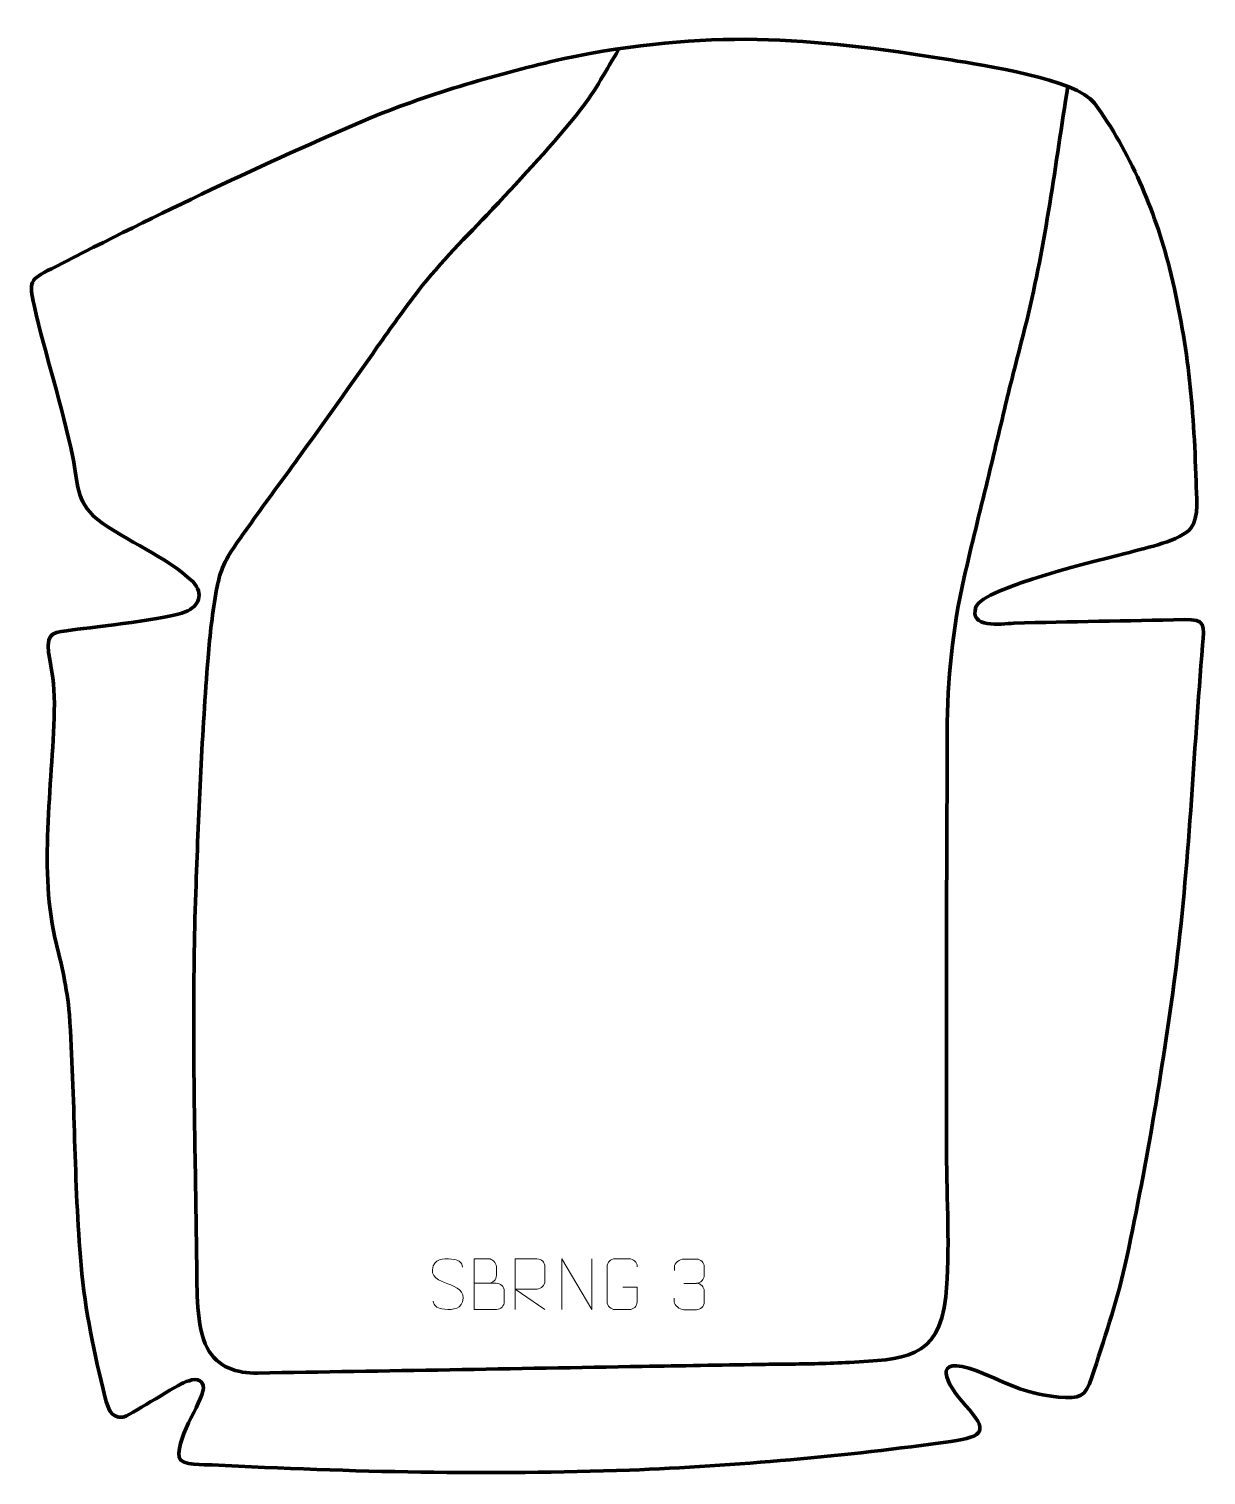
# Model space of a CAD drawing. Header units: millimetres. Extents: x 1063 to 1643, y 201 to 914.
import ezdxf

# ---------------------------------------------------------------- set-up
doc = ezdxf.new("R2010")
doc.units = ezdxf.units.MM
doc.header["$MEASUREMENT"] = 0
doc.layers.add('layer 2', color=7, linetype='Continuous')
doc.layers.add('layer 3', color=7, linetype='Continuous')

msp = doc.modelspace()

# ---------------------------------------------------------------- linework, layer by layer
at = {"layer": 'layer 2', "color": 142, "lineweight": 158}
msp.add_open_spline([(1574.7052, 885.6467), (1568.5848, 846.893), (1563.7578, 808.1809), (1554.4337, 769.9939), (1554.4337, 769.9939), (1551.3183, 757.3568), (1547.9431, 744.785), (1544.8843, 732.1339), (1544.8843, 732.1339), (1544.8843, 732.1339), (1544.6609, 731.2098), (1544.6609, 731.2098), (1544.6609, 731.2098), (1541.4707, 717.931), (1538.3356, 704.6392), (1535.1429, 691.361), (1535.1429, 691.361), (1531.3108, 675.4723), (1527.2872, 659.6424), (1523.6835, 643.6979), (1523.6835, 643.6979), (1517.8845, 617.9641), (1515.3666, 593.5538), (1515.2206, 567.1963), (1515.2206, 567.1963), (1515.3375, 538.4817), (1515.0488, 509.7644), (1514.968, 481.0496), (1514.968, 481.0496), (1514.8747, 440.8682), (1514.8222, 400.6872), (1514.9459, 360.5058), (1514.9459, 360.5058), (1515.0229, 336.7795), (1516.82, 312.8362), (1514.5413, 289.1775), (1514.5413, 289.1775), (1511.452, 258.05), (1493.1277, 258.4308), (1467.1353, 256.9149), (1467.1353, 256.9149), (1457.0151, 256.3184), (1446.8757, 256.1784), (1436.741, 256.0607), (1436.741, 256.0607), (1436.741, 256.0607), (1435.803, 256.0502), (1435.803, 256.0502), (1435.803, 256.0502), (1431.3549, 256.005), (1426.9085, 255.9658), (1422.4606, 255.8932), (1422.4606, 255.8932), (1403.344, 255.5676), (1384.2276, 255.2348), (1365.111, 254.9086), (1365.111, 254.9086), (1302.0182, 253.8323), (1238.9128, 252.653), (1175.8205, 251.6648), (1175.8205, 251.6648), (1165.3387, 251.5005), (1156.1679, 254.2909), (1150.8821, 264.1009), (1150.8821, 264.1009), (1145.4764, 274.1331), (1145.8818, 293.4061), (1145.7787, 304.8559), (1145.7787, 304.8559), (1145.7787, 304.8559), (1145.7698, 305.6577), (1145.7698, 305.6577), (1145.7698, 305.6577), (1145.2655, 345.529), (1144.286, 385.2575), (1144.2794, 425.1539), (1144.2794, 425.1539), (1144.2794, 425.1539), (1144.2796, 426.1084), (1144.2796, 426.1084), (1144.2796, 426.1084), (1144.2925, 448.1197), (1144.6172, 470.1025), (1145.4188, 492.1001), (1145.4188, 492.1001), (1146.7931, 529.4244), (1148.3603, 566.6966), (1151.3242, 603.9358), (1151.3242, 603.9358), (1152.2945, 615.4752), (1153.4778, 626.4033), (1155.5739, 637.8125), (1155.5739, 637.8125), (1156.1717, 640.8808), (1156.8576, 643.8889), (1157.916, 646.8345), (1157.916, 646.8345), (1160.8872, 654.7869), (1166.2376, 661.4793), (1171.0926, 668.3376), (1171.0926, 668.3376), (1178.5701, 679.0562), (1186.4026, 689.5183), (1194.1014, 700.0774), (1194.1014, 700.0774), (1194.1014, 700.0774), (1194.6677, 700.8541), (1194.6677, 700.8541), (1194.6677, 700.8541), (1194.6677, 700.8541), (1195.2246, 701.621), (1195.2246, 701.621), (1195.2246, 701.621), (1208.525, 720.0016), (1221.6543, 738.5022), (1234.6832, 757.0761), (1234.6832, 757.0761), (1241.267, 766.4674), (1247.9351, 775.7354), (1254.9425, 784.8179), (1254.9425, 784.8179), (1265.8456, 798.8797), (1278.675, 811.5098), (1290.8452, 824.4686), (1290.8452, 824.4686), (1290.8452, 824.4686), (1291.469, 825.1352), (1291.469, 825.1352), (1291.469, 825.1352), (1306.4434, 841.1623), (1321.345, 856.9481), (1334.9451, 874.1966), (1334.9451, 874.1966), (1342.1332, 883.3725), (1347.4627, 893.649), (1353.4977, 903.5734)], degree=3, knots=[0, 0, 0, 0, 0.02857143, 0.02857143, 0.02857143, 0.02857143, 0.05714286, 0.05714286, 0.05714286, 0.05714286, 0.08571429, 0.08571429, 0.08571429, 0.08571429, 0.11428571, 0.11428571, 0.11428571, 0.11428571, 0.14285714, 0.14285714, 0.14285714, 0.14285714, 0.17142857, 0.17142857, 0.17142857, 0.17142857, 0.2, 0.2, 0.2, 0.2, 0.22857143, 0.22857143, 0.22857143, 0.22857143, 0.25714286, 0.25714286, 0.25714286, 0.25714286, 0.28571429, 0.28571429, 0.28571429, 0.28571429, 0.31428571, 0.31428571, 0.31428571, 0.31428571, 0.34285714, 0.34285714, 0.34285714, 0.34285714, 0.37142857, 0.37142857, 0.37142857, 0.37142857, 0.4, 0.4, 0.4, 0.4, 0.42857143, 0.42857143, 0.42857143, 0.42857143, 0.45714286, 0.45714286, 0.45714286, 0.45714286, 0.48571429, 0.48571429, 0.48571429, 0.48571429, 0.51428571, 0.51428571, 0.51428571, 0.51428571, 0.54285714, 0.54285714, 0.54285714, 0.54285714, 0.57142857, 0.57142857, 0.57142857, 0.57142857, 0.6, 0.6, 0.6, 0.6, 0.62857143, 0.62857143, 0.62857143, 0.62857143, 0.65714286, 0.65714286, 0.65714286, 0.65714286, 0.68571429, 0.68571429, 0.68571429, 0.68571429, 0.71428571, 0.71428571, 0.71428571, 0.71428571, 0.74285714, 0.74285714, 0.74285714, 0.74285714, 0.77142857, 0.77142857, 0.77142857, 0.77142857, 0.8, 0.8, 0.8, 0.8, 0.82857143, 0.82857143, 0.82857143, 0.82857143, 0.85714286, 0.85714286, 0.85714286, 0.85714286, 0.88571429, 0.88571429, 0.88571429, 0.88571429, 0.91428571, 0.91428571, 0.91428571, 0.91428571, 0.94285714, 0.94285714, 0.94285714, 0.94285714, 1, 1, 1, 1], dxfattribs=at)
at = {"layer": 'layer 3', "color": 242, "lineweight": 158}
msp.add_open_spline([(1075.8507, 796.4356), (1126.8094, 822.6218), (1178.6066, 847.4601), (1231.3306, 869.8979), (1231.3306, 869.8979), (1260.8384, 882.136), (1294.948, 891.7452), (1326.0869, 899.0475), (1326.0869, 899.0475), (1398.1145, 913.7335), (1445.3923, 909.9041), (1517.0773, 898.4642), (1517.0773, 898.4642), (1532.6973, 895.8107), (1578.7106, 889.1926), (1587.8324, 877.1574), (1587.8324, 877.1574), (1605.3184, 853.2094), (1617.4394, 824.5983), (1624.7589, 795.9726), (1624.7589, 795.9726), (1633.7876, 759.1928), (1636.7608, 728.4331), (1637.8141, 690.7392), (1637.8141, 690.7392), (1638.0267, 684.3907), (1639.446, 672.9087), (1635.2841, 667.7613), (1635.2841, 667.7613), (1630.4616, 661.7969), (1612.8989, 658.0233), (1605.0675, 655.9012), (1605.0675, 655.9012), (1593.2936, 652.8289), (1532.5052, 638.43), (1529.4603, 629.085), (1529.4603, 629.085), (1525.8951, 618.1433), (1541.6849, 620.7535), (1548.0608, 620.9698), (1548.0608, 620.9698), (1576.0034, 621.8952), (1603.9703, 622.0496), (1631.9234, 622.7949), (1631.9234, 622.7949), (1642.7563, 623.0838), (1641.9064, 619.8944), (1641.0661, 610.2007), (1641.0661, 610.2007), (1636.5111, 556.4219), (1634.4409, 501.3208), (1627.5251, 447.9091), (1627.5251, 447.9091), (1621.2307, 400.3728), (1612.9141, 351.2648), (1602.7661, 304.4038), (1602.7661, 304.4038), (1598.6286, 286.0244), (1592.2894, 267.6395), (1586.55, 249.6694), (1586.55, 249.6694), (1583.2567, 239.733), (1580.6171, 238.9901), (1570.0775, 239.8002), (1570.0775, 239.8002), (1550.2701, 242.2243), (1547.1681, 245.9625), (1529.8713, 252.7353), (1529.8713, 252.7353), (1506.7563, 261.3808), (1514.5317, 246.2464), (1524.4277, 235.5806), (1524.4277, 235.5806), (1535.5387, 223.4061), (1533.7276, 220.3192), (1517.0223, 217.9449), (1517.0223, 217.9449), (1465.3388, 210.7269), (1411.0707, 205.8996), (1358.9232, 203.8518), (1358.9232, 203.8518), (1290.0036, 201.3982), (1222.2028, 202.7968), (1153.3676, 206.4519), (1153.3676, 206.4519), (1149.6926, 206.6471), (1138.2463, 205.7515), (1137.0965, 210.1359), (1137.0965, 210.1359), (1135.6275, 220.9719), (1150.4056, 239.6186), (1148.9427, 245.5272), (1148.9427, 245.5272), (1147.3704, 249.9693), (1142.658, 248.3098), (1139.3135, 246.8886), (1139.3135, 246.8886), (1133.4722, 244.2569), (1112.1821, 230.3375), (1109.3284, 229.8957), (1109.3284, 229.8957), (1103.2077, 229.4588), (1102.0167, 234.4494), (1100.7278, 239.4554), (1100.7278, 239.4554), (1094.9969, 262.1103), (1091.006, 281.4754), (1088.8143, 304.8221), (1088.8143, 304.8221), (1085.2268, 346.0159), (1085.8957, 387.0812), (1083.0681, 428.123), (1083.0681, 428.123), (1081.9135, 441.8097), (1079.1502, 452.8749), (1075.8894, 466.0822), (1075.8894, 466.0822), (1067.861, 502.7214), (1075.2053, 544.0421), (1075.6904, 581.3681), (1075.6904, 581.3681), (1075.6642, 591.2264), (1074.3948, 597.1162), (1072.7669, 606.6074), (1072.7669, 606.6074), (1071.5547, 617.1305), (1075.8702, 616.4244), (1084.7533, 617.6889), (1084.7533, 617.6889), (1095.6566, 619.2292), (1132.3546, 623.1714), (1140.1341, 626.5354), (1140.1341, 626.5354), (1147.12, 629.5563), (1149.2637, 635.4515), (1143.9275, 641.3667), (1143.9275, 641.3667), (1130.1711, 654.376), (1111.4685, 661.0685), (1096.7091, 672.2017), (1096.7091, 672.2017), (1085.9903, 681.6239), (1087.3904, 689.7484), (1084.748, 702.7379), (1084.748, 702.7379), (1079.5733, 728.176), (1071.3075, 752.5886), (1065.6647, 777.7153), (1065.6647, 777.7153), (1063.139, 788.9615), (1063.4737, 790.3135), (1074.1971, 795.6176), (1074.1971, 795.6176), (1074.1971, 795.6176), (1075.8507, 796.4356), (1075.8507, 796.4356)], degree=3, knots=[0, 0, 0, 0, 0.025, 0.025, 0.025, 0.025, 0.05, 0.05, 0.05, 0.05, 0.075, 0.075, 0.075, 0.075, 0.1, 0.1, 0.1, 0.1, 0.125, 0.125, 0.125, 0.125, 0.15, 0.15, 0.15, 0.15, 0.175, 0.175, 0.175, 0.175, 0.2, 0.2, 0.2, 0.2, 0.225, 0.225, 0.225, 0.225, 0.25, 0.25, 0.25, 0.25, 0.275, 0.275, 0.275, 0.275, 0.3, 0.3, 0.3, 0.3, 0.325, 0.325, 0.325, 0.325, 0.35, 0.35, 0.35, 0.35, 0.375, 0.375, 0.375, 0.375, 0.4, 0.4, 0.4, 0.4, 0.425, 0.425, 0.425, 0.425, 0.45, 0.45, 0.45, 0.45, 0.475, 0.475, 0.475, 0.475, 0.5, 0.5, 0.5, 0.5, 0.525, 0.525, 0.525, 0.525, 0.55, 0.55, 0.55, 0.55, 0.575, 0.575, 0.575, 0.575, 0.6, 0.6, 0.6, 0.6, 0.625, 0.625, 0.625, 0.625, 0.65, 0.65, 0.65, 0.65, 0.675, 0.675, 0.675, 0.675, 0.7, 0.7, 0.7, 0.7, 0.725, 0.725, 0.725, 0.725, 0.75, 0.75, 0.75, 0.75, 0.775, 0.775, 0.775, 0.775, 0.8, 0.8, 0.8, 0.8, 0.825, 0.825, 0.825, 0.825, 0.85, 0.85, 0.85, 0.85, 0.875, 0.875, 0.875, 0.875, 0.9, 0.9, 0.9, 0.9, 0.925, 0.925, 0.925, 0.925, 0.95, 0.95, 0.95, 0.95, 1, 1, 1, 1], dxfattribs=at)
at = {"layer": 'layer 3', "color": 250, "lineweight": 9}
for points, knots in [([(1269.403, 295.6616), (1265.1547, 297.132), (1260.2466, 298.9278), (1262.2517, 304.4481), (1262.2517, 304.4481), (1263.7552, 308.588), (1268.9688, 308.1995), (1272.5724, 307.5984), (1272.5724, 307.5984), (1275.433, 307.1212), (1276.2977, 305.908), (1276.6083, 303.8239)], [0, 0, 0, 0, 0.25, 0.25, 0.25, 0.25, 0.5, 0.5, 0.5, 0.5, 1, 1, 1, 1]), ([(1282.4008, 295.9267), (1286.0394, 295.9271), (1289.6265, 295.9271), (1293.2659, 295.9267), (1293.2659, 295.9267), (1295.2413, 295.9094), (1297.1649, 294.1733), (1297.1649, 292.1237), (1297.1649, 292.1237), (1297.1645, 290.9951), (1297.1645, 287.9457), (1297.1649, 286.8168), (1297.1649, 286.8168), (1297.1825, 284.9589), (1295.6404, 282.945), (1293.3189, 282.9619), (1293.3189, 282.9619), (1289.6791, 282.9623), (1286.0397, 282.9623), (1282.4008, 282.9619), (1282.4008, 282.9619), (1282.4008, 291.2802), (1282.4008, 299.598), (1282.4008, 307.9155), (1282.4008, 307.9155), (1284.7745, 307.9155), (1287.1486, 307.9155), (1289.5228, 307.9155), (1289.5228, 307.9155), (1291.2036, 307.9331), (1293.3004, 306.0226), (1293.3181, 304.0602), (1293.3181, 304.0602), (1293.3177, 301.9941), (1293.3177, 301.8481), (1293.3181, 299.7816), (1293.3181, 299.7816), (1293.3354, 297.7155), (1291.4809, 295.9094), (1289.4709, 295.9267)], [0, 0, 0, 0, 0.09090909, 0.09090909, 0.09090909, 0.09090909, 0.18181818, 0.18181818, 0.18181818, 0.18181818, 0.27272727, 0.27272727, 0.27272727, 0.27272727, 0.36363636, 0.36363636, 0.36363636, 0.36363636, 0.45454545, 0.45454545, 0.45454545, 0.45454545, 0.54545455, 0.54545455, 0.54545455, 0.54545455, 0.63636364, 0.63636364, 0.63636364, 0.63636364, 0.72727273, 0.72727273, 0.72727273, 0.72727273, 0.81818182, 0.81818182, 0.81818182, 0.81818182, 1, 1, 1, 1]), ([(1302.5224, 282.9583), (1302.5224, 282.9583), (1302.5224, 307.9118), (1302.5224, 307.9118), (1302.5224, 307.9118), (1306.1172, 307.9118), (1309.7127, 307.9118), (1313.3079, 307.9118), (1313.3079, 307.9118), (1315.6332, 307.8741), (1317.1905, 306.3841), (1317.1864, 304.0177), (1317.1864, 304.0177), (1317.186, 301.9822), (1317.186, 298.9228), (1317.1864, 296.8868), (1317.1864, 296.8868), (1317.1799, 295.0113), (1315.3676, 293.0695), (1313.3581, 293.0504), (1313.3581, 293.0504), (1313.3581, 293.0504), (1302.5224, 293.0504), (1302.5224, 293.0504), (1302.5224, 293.0504), (1302.5224, 293.0504), (1317.1771, 282.9583), (1317.1771, 282.9583)], [0, 0, 0, 0, 0.125, 0.125, 0.125, 0.125, 0.25, 0.25, 0.25, 0.25, 0.375, 0.375, 0.375, 0.375, 0.5, 0.5, 0.5, 0.5, 0.625, 0.625, 0.625, 0.625, 0.75, 0.75, 0.75, 0.75, 1, 1, 1, 1]), ([(1325.6146, 283.0076), (1325.6146, 283.0076), (1325.6146, 307.9611), (1325.6146, 307.9611), (1325.6146, 307.9611), (1325.6146, 307.9611), (1340.2694, 283.0076), (1340.2694, 283.0076), (1340.2694, 283.0076), (1340.2694, 283.0076), (1340.2694, 307.9611), (1340.2694, 307.9611)], [0, 0, 0, 0, 0.25, 0.25, 0.25, 0.25, 0.5, 0.5, 0.5, 0.5, 1, 1, 1, 1]), ([(1355.4918, 293.9407), (1355.4918, 293.9407), (1362.6599, 293.9407), (1362.6599, 293.9407), (1362.6599, 293.9407), (1362.6599, 293.9407), (1362.6599, 286.7726), (1362.6599, 286.7726), (1362.6599, 286.7726), (1362.5202, 284.4492), (1360.843, 282.9696), (1358.6952, 282.9588), (1358.6952, 282.9588), (1356.3634, 282.9592), (1354.0314, 282.9592), (1351.6999, 282.9588), (1351.6999, 282.9588), (1349.775, 282.8534), (1347.8028, 284.7379), (1347.814, 286.7552), (1347.814, 286.7552), (1347.8144, 292.5253), (1347.8144, 298.295), (1347.814, 304.0643), (1347.814, 304.0643), (1347.8182, 306.2024), (1349.565, 307.9216), (1351.7173, 307.9082), (1351.7173, 307.9082), (1354.043, 307.9082), (1356.3691, 307.9082), (1358.6952, 307.9082), (1358.6952, 307.9082), (1360.6419, 307.9436), (1362.6333, 306.4521), (1362.6599, 304.0144)], [0, 0, 0, 0, 0.1, 0.1, 0.1, 0.1, 0.2, 0.2, 0.2, 0.2, 0.3, 0.3, 0.3, 0.3, 0.4, 0.4, 0.4, 0.4, 0.5, 0.5, 0.5, 0.5, 0.6, 0.6, 0.6, 0.6, 0.7, 0.7, 0.7, 0.7, 0.8, 0.8, 0.8, 0.8, 1, 1, 1, 1]), ([(1380.9365, 302.088), (1380.9365, 302.088), (1380.9365, 303.9452), (1380.9365, 303.9452), (1380.9365, 303.9452), (1380.9222, 305.6871), (1383.5867, 307.8052), (1385.6458, 307.7825), (1385.6458, 307.7825), (1387.7099, 307.7825), (1389.7739, 307.7825), (1391.8376, 307.7825), (1391.8376, 307.7825), (1394.0321, 307.7913), (1395.6304, 305.9445), (1395.6748, 304.0324), (1395.6748, 304.0324), (1395.6744, 302.5973), (1395.6744, 301.1622), (1395.6748, 299.7267), (1395.6748, 299.7267), (1395.6262, 298.0732), (1394.0236, 295.8432), (1391.8253, 295.8532), (1391.8253, 295.8532), (1394.029, 295.842), (1395.637, 294.0388), (1395.691, 291.9793), (1395.691, 291.9793), (1395.6906, 290.1946), (1395.6906, 288.4099), (1395.691, 286.6248), (1395.691, 286.6248), (1395.7011, 284.5634), (1393.6462, 282.8003), (1391.8253, 282.8084), (1391.8253, 282.8084), (1389.76, 282.8087), (1387.6948, 282.8087), (1385.6292, 282.8084), (1385.6292, 282.8084), (1383.4606, 282.8199), (1380.9296, 285.2201), (1380.911, 286.6819), (1380.911, 286.6819), (1380.911, 286.6819), (1380.911, 288.5905), (1380.911, 288.5905)], [0, 0, 0, 0, 0.07692308, 0.07692308, 0.07692308, 0.07692308, 0.15384615, 0.15384615, 0.15384615, 0.15384615, 0.23076923, 0.23076923, 0.23076923, 0.23076923, 0.30769231, 0.30769231, 0.30769231, 0.30769231, 0.38461538, 0.38461538, 0.38461538, 0.38461538, 0.46153846, 0.46153846, 0.46153846, 0.46153846, 0.53846154, 0.53846154, 0.53846154, 0.53846154, 0.61538462, 0.61538462, 0.61538462, 0.61538462, 0.69230769, 0.69230769, 0.69230769, 0.69230769, 0.76923077, 0.76923077, 0.76923077, 0.76923077, 0.84615385, 0.84615385, 0.84615385, 0.84615385, 1, 1, 1, 1]), ([(1269.403, 295.6615), (1273.4216, 294.0148), (1278.4511, 292.1265), (1276.6171, 286.7662), (1276.6171, 286.7662), (1275.1573, 282.4998), (1270.2465, 282.7565), (1266.5204, 283.3112), (1266.5204, 283.3112), (1263.7704, 283.721), (1262.5495, 284.9345), (1262.1715, 287.0467)], [0, 0, 0, 0, 0.25, 0.25, 0.25, 0.25, 0.5, 0.5, 0.5, 0.5, 1, 1, 1, 1])]:
    msp.add_open_spline(points, degree=3, knots=knots, dxfattribs=at)
msp.add_open_spline([(1385.6462, 295.8428), (1385.6462, 295.8428), (1391.8426, 295.8428), (1391.8426, 295.8428)], degree=3, dxfattribs=at)

doc.saveas('drawing.dxf')
